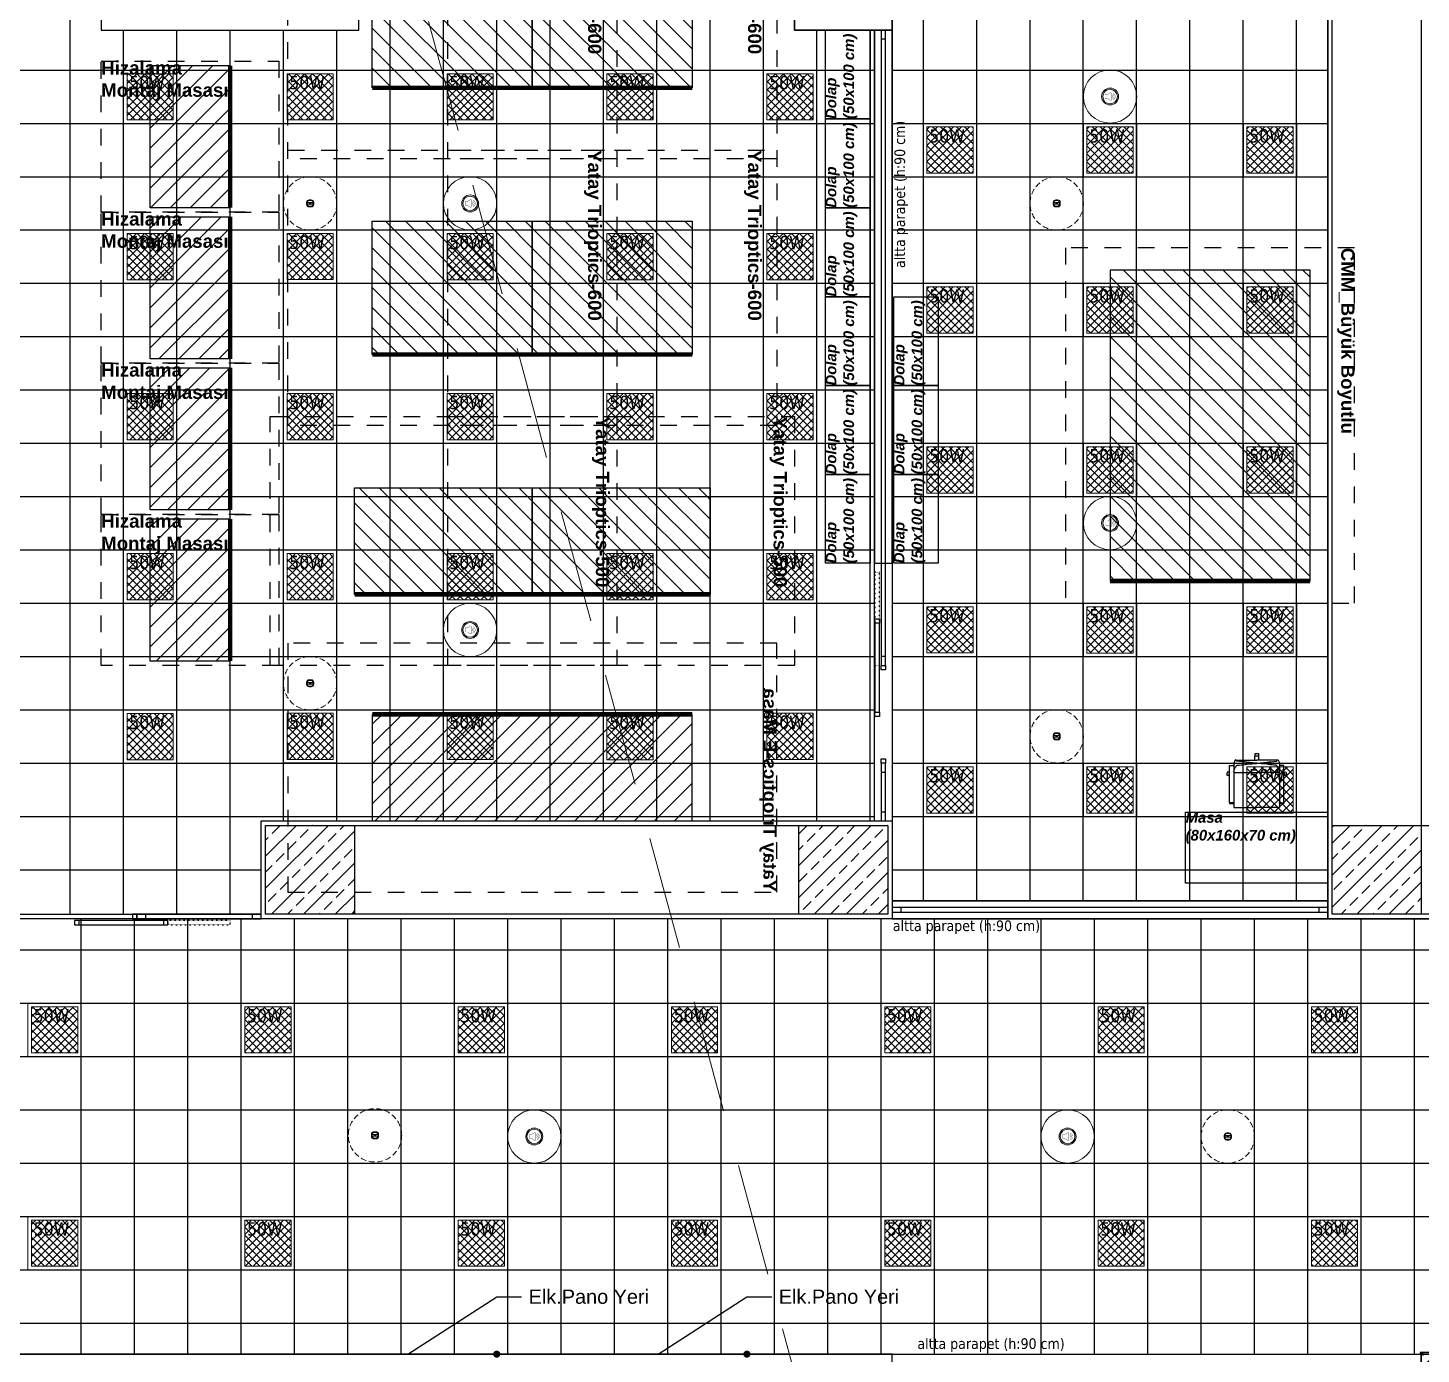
# Model space of a CAD drawing. Header units: centimetres. Extents: x 405564 to 502064, y 46284 to 60634.
# Drawn here: x 478682 to 480250, y 54538 to 56030 of the extents above; entities that cross this region are included whole.
import ezdxf
from ezdxf import colors
from ezdxf.entities.mleader import LeaderData, LeaderLine
from ezdxf.enums import TextEntityAlignment as Align
from ezdxf.math import Vec2, Vec3
from ezdxf.xclip import XClip

# ---------------------------------------------------------------- set-up
doc = ezdxf.new("R2010")
doc.units = ezdxf.units.CM
doc.header["$XCLIPFRAME"] = 0
for name, pattern in [('3+1_3b$0$DASHED', [0.25, 0.125, -0.125]), ('DASHED', [19.05, 12.7, -6.35]), ('DOT', [0.25, 0, -0.25]), ('HIDDEN', [9.525, 6.35, -3.175])]:
    doc.linetypes.add(name, pattern=pattern)
doc.layers.get('0').update_dxf_attribs({"color": 8, "lineweight": 9})
for name, color, linetype, lineweight in [('---___EB_draft00_ALTYAPI_helikoptermania', 8, 'Continuous', 0), ('0-KRCN-AYDINLATMA-130426', 8, 'Continuous', 9), ('0-KRCN-MİMARİ-220526', 8, 'Continuous', 9)]:
    doc.layers.add(name, color=color, linetype=linetype, lineweight=lineweight)
for name, color, linetype in [('0-KRCN-ASMATAVAN-130426', 8, 'Continuous'), ('AS_DUV_TEMIZ ODA PANELI', 8, 'Continuous'), ('AS_DUV_TEMIZ ODA PANELI ALTTA 90CM', 8, 'Continuous'), ('AS_KAPI_CAM', 8, 'Continuous'), ('AS_KAPI_POZ', 8, 'Continuous'), ('AS_TA_BETONARME', 5, 'Continuous'), ('AS_TA_TARAMA', 8, 'Continuous'), ('AS_TEFR_CIHAZ', 8, 'Continuous'), ('AS_TEFR_ELK PANO', 8, 'Continuous'), ('AS_TEFR_MEK_YANGIN DOLAP TIP1 STANDART', 8, 'Continuous'), ('AS_TEFR_MOB', 8, 'Continuous'), ('AS_YAZI', 8, 'Continuous'), ('AS_YAZI_ELEKTRIK', 8, 'Continuous')]:
    doc.layers.add(name, color=color, linetype=linetype)
doc.styles.add('Kalin02', font='arialbd.ttf')
doc.styles.add('MtXpl_Tahoma', font='tahoma.ttf')
doc.styles.add('OLC-50', font='romans.shx', dxfattribs={"width": 0.5, "height": 0.15})
doc.styles.add('OLCU', font='romanstw.shx', dxfattribs={"width": 0.6})
doc.styles.get("Standard").update_dxf_attribs({"font": 'timesi.ttf'})
doc.styles.add('TAHOMA', font='tahoma.ttf')
pattern_1 = [(225, (17560.68, -7819.299), (17.96051, -17.96051), []), (225, (17542.72, -7819.299), (17.96051, -17.96051), [12.7, -6.35])]

# ---------------------------------------------------------------- blocks, each defined once
blk = doc.blocks.new('50W 60x60 cm  SIVA ALTI LED ARMATÜR')
at = {"layer": '0-KRCN-AYDINLATMA-130426'}
h = blk.add_hatch(dxfattribs=at)
h.set_pattern_fill('ANSI37', color=256, scale=0.2)
h.paths.add_polyline_path([(-2.6, 2.59), (2.6, 2.59), (2.6, -2.61), (-2.6, -2.61)])
for points in [[(-3, 2.99), (3, 2.99), (3, -3.01), (-3, -3.01)], [(-2.6, 2.59), (2.6, 2.59), (2.6, -2.61), (-2.6, -2.61)]]:
    blk.add_lwpolyline(points, close=True, dxfattribs=at)
at = {"layer": '0-KRCN-AYDINLATMA-130426', "insert": (-2.35, 2.34), "char_height": 1.5, "attachment_point": 1, "style": 'TAHOMA'}
blk.add_mtext_dynamic_manual_height_columns('{\\fTahoma|b0|i0|c162|p34;50W}', width=1.5, gutter_width=1.25, heights=[0], dxfattribs=at)
blk = doc.blocks.new('ABB 6131-31-24-500')
at = {"layer": '0-KRCN-AYDINLATMA-130426'}
for p, q in [((-4, -1), (-4, 1)), ((3.2, 1), (-3.2, 1)), ((-3.2, -0.8), (-3.2, 0.8)), ((-1, 4), (1, 4)), ((-1, -0.9), (-1, 1)), ((-0.8, 3.2), (0.8, 3.2)), ((1, -0.9), (1, 1)), ((3.2, 0.8), (3.2, -0.8)), ((4, 1), (4, -1)), ((3.2, -0.9), (-3.2, -0.9)), ((1, -4), (-1, -4)), ((0.8, -3.2), (-0.8, -3.2))]:
    blk.add_line(p, q, dxfattribs=at)
at = {"layer": '0-KRCN-AYDINLATMA-130426', "linetype": 'HIDDEN'}
blk.add_circle((0, 0), 30, dxfattribs=at)
at = {"layer": '0-KRCN-AYDINLATMA-130426'}
for centre, radius in [((-0.5, 0), 0.089), ((0, 0), 0.16), ((0.5, 0), 0.089)]:
    blk.add_circle(centre, radius, dxfattribs=at)
for centre, radius, start, end in [((-1, 1), 3.01, 90, 180), ((-0.8, 0.8), 2.41, 90, 180), ((0.8, 0.8), 2.41, 0, 90), ((1, 1), 3.01, 0, 90), ((-1, -1), 3.01, 180, 270), ((-0.8, -0.8), 2.41, 180, 270), ((0.8, -0.8), 2.41, 270, 0), ((1, -1), 3.01, 270, 0)]:
    blk.add_arc(centre, radius, start, end, dxfattribs=at)
blk = doc.blocks.new('ASMA TAVA TİPİ HOPARLÖR')
at = {"layer": '0-KRCN-AYDINLATMA-130426', "const_width": 0.317}
blk.add_lwpolyline([(0.3, -4.4, 0.598176), (1.3, -3.9), (1.3, 3.9, 0.598176), (0.3, 4.4), (-2.7, 2.4, -0.147433), (-3, 2.3), (-5.1, 2.3, 0.414214), (-5.7, 1.7), (-5.7, -1.7, 0.414214), (-5.1, -2.3), (-3, -2.3, -0.147433), (-2.7, -2.4)], format="xyb", close=True, dxfattribs=at)
for points in [[(2.4, 1.3, -0.601398), (2.4, -1.3)], [(2.8, 2.5, -0.658812), (2.8, -2.5)], [(3.2, 3.7, -0.680488), (3.2, -3.7)]]:
    blk.add_lwpolyline(points, format="xyb", dxfattribs=at)
at = {"layer": '0-KRCN-AYDINLATMA-130426'}
blk.add_circle((0, 0), 30, dxfattribs=at)
at = {"layer": '0-KRCN-AYDINLATMA-130426', "ltscale": 0.1}
for radius in [9.5, 8.23]:
    blk.add_circle((0, 0), radius, dxfattribs=at)
blk = doc.blocks.new('G$C546873DE')
at = {"layer": '0-KRCN-AYDINLATMA-130426', "xscale": 10, "yscale": 10, "zscale": 10}
for p in [(8255.7, 8818.6), (8435.7, 8818.6), (8615.7, 8818.6), (8795.7, 8818.6), (8975.7, 8818.6), (9155.7, 8758.6), (9335.7, 8758.6), (9515.7, 8758.6), (8255.7, 8638.6), (8435.7, 8638.9), (8615.7, 8638.6), (8795.7, 8638.6), (8975.7, 8638.6), (9155.7, 8578.6), (9335.7, 8578.6), (9515.7, 8578.6), (8255.7, 8458.6), (8435.7, 8458.6), (8615.7, 8458.6), (8795.7, 8458.6), (8975.7, 8458.6), (9155.7, 8398.6), (9335.7, 8398.6), (9515.7, 8398.6), (8255.7, 8278.6), (8435.7, 8278.6), (8615.7, 8278.6), (8795.7, 8278.6), (8975.7, 8278.6), (9155.6, 8218.7), (9335.7, 8218.6), (9515.7, 8218.6), (8255.7, 8098.6), (8435.7, 8098.9), (8615.7, 8098.8), (8795.7, 8098.6), (8975.7, 8098.8), (9155.7, 8038.6), (9335.7, 8038.6), (9515.6, 8038.6), (8148.2, 7768.6), (8388.2, 7768.6), (8628.2, 7768.6), (8868.2, 7768.6), (9108.2, 7768.6), (9348.2, 7768.6), (9588.2, 7768.6), (8148.2, 7528.6), (8388.2, 7528.6), (8628.2, 7528.6), (8868.2, 7528.6), (9108.2, 7528.6), (9348.2, 7528.6), (9588.2, 7528.6)]:
    blk.add_blockref('50W 60x60 cm  SIVA ALTI LED ARMATÜR', p, dxfattribs=at)
at = {"layer": '0-KRCN-AYDINLATMA-130426'}
for name, p in [('ASMA TAVA TİPİ HOPARLÖR', (9335.7, 8818.8)), ('ABB 6131-31-24-500', (8435.7, 8698.5)), ('ASMA TAVA TİPİ HOPARLÖR', (8615.7, 8698.5)), ('ABB 6131-31-24-500', (9275.7, 8698.5)), ('ASMA TAVA TİPİ HOPARLÖR', (9335.7, 8338.8)), ('ASMA TAVA TİPİ HOPARLÖR', (8615.7, 8218.5)), ('ABB 6131-31-24-500', (8435.7, 8158.5)), ('ABB 6131-31-24-500', (9275.7, 8098.8)), ('ABB 6131-31-24-500', (8508.7, 7649.8)), ('ASMA TAVA TİPİ HOPARLÖR', (8687.9, 7648.5)), ('ASMA TAVA TİPİ HOPARLÖR', (9287.9, 7648.5)), ('ABB 6131-31-24-500', (9468.2, 7648.5))]:
    blk.add_blockref(name, p, dxfattribs=at)
blk = doc.blocks.new('CMM(Zeiss Prismo-Büyük Boyutlu)')
at = {"layer": 'AS_TEFR_CIHAZ'}
h = blk.add_hatch(dxfattribs=at)
h.set_pattern_fill('ANSI31', color=1, scale=5)
h.paths.add_polyline_path([(236627.9, -43304.9), (236627.9, -43529.9), (236977.9, -43529.9), (236977.9, -43304.9)])
at = {"layer": 'AS_TEFR_CIHAZ', "color": 1, "linetype": '3+1_3b$0$DASHED', "ltscale": 150}
blk.add_lwpolyline([(236602.9, -43254.9), (236602.9, -43579.9), (237002.9, -43579.9), (237002.9, -43254.9), (236602.9, -43254.9)], dxfattribs=at)
at = {"layer": 'AS_TEFR_CIHAZ', "color": 1}
blk.add_lwpolyline([(236627.9, -43304.9), (236627.9, -43529.9), (236977.9, -43529.9), (236977.9, -43304.9), (236627.9, -43304.9)], dxfattribs=at)
at = {"layer": 'AS_TEFR_CIHAZ', "color": 1, "const_width": 5}
blk.add_lwpolyline([(236977.9, -43304.9), (236977.9, -43529.9)], dxfattribs=at)
at = {"layer": 'AS_TEFR_CIHAZ', "insert": (236602.9, -43254.9), "char_height": 15, "attachment_point": 1, "style": 'Kalin02'}
blk.add_mtext_dynamic_manual_height_columns('CMM_Büyük Boyutlu', width=588.214, gutter_width=750, heights=[89.3], dxfattribs=at)
blk = doc.blocks.new('sandalye_')
at = {"layer": 'AS_TEFR_MOB', "linetype": 'ByBlock', "ltscale": 25}
for points in [[(260031.5, -40506.8), (260031.5, -40503.8), (260035.3, -40503.8), (260035.3, -40506.8)], [(260009.7, -40511.3), (260033.4, -40511.3)], [(260035.8, -40511.3), (260035.8, -40506.8), (260030.9, -40506.8), (260030.9, -40511.3)], [(260057, -40511.3), (260033.4, -40511.3)], [(260002.8, -40525.2), (260000.6, -40524.5), (259999.4, -40528.1), (260002.8, -40529.2)], [(260002.7, -40525.2), (260001.5, -40528.8)], [(260002.8, -40525.4), (260001.7, -40528.8)], [(260007.8, -40524.5), (260007.8, -40564.9), (260033.4, -40564.9)], [(260007.8, -40525.2), (260033.4, -40525.2)], [(260058.9, -40524.5), (260058.9, -40564.9), (260033.4, -40564.9)], [(260058.9, -40525.2), (260033.4, -40525.2)], [(260063.9, -40525.2), (260066.1, -40524.5), (260067.3, -40528.1), (260063.9, -40529.2)], [(260063.9, -40525.4), (260065.1, -40528.8)], [(260064.1, -40525.2), (260065.2, -40528.8)], [(260002.8, -40559.4), (260002.8, -40560.4), (260007.8, -40560.4), (260007.8, -40559.4)], [(260063.9, -40559.4), (260063.9, -40560.4), (260059, -40560.4), (260059, -40559.4)]]:
    blk.add_lwpolyline(points, dxfattribs=at)
for points in [[(260007.8, -40559.4), (260002.8, -40559.4), (260002.8, -40517.4), (260007.8, -40517.4)], [(260059, -40559.4), (260063.9, -40559.4), (260063.9, -40517.4), (260059, -40517.4)]]:
    blk.add_lwpolyline(points, close=True, dxfattribs=at)
for points in [[(260033.4, -40514.8, -0.048176), (260031.6, -40514.8, -0.000623), (260029.1, -40514.6, -0.003131), (260022.4, -40513.8, 0.007334), (260011.4, -40512.7, -0.309457), (260010.5, -40511.9, 0.002444), (260010.4, -40511.5, 0.476314), (260010.2, -40511.4, 0.375136), (260009, -40511.6, 0.082453), (260008.7, -40512.2, 0.046929), (260008.2, -40513.8, 0.002381), (260007.9, -40515.3, 0.007794), (260007.8, -40516.4), (260007.8, -40524.5, -0.011445), (260008.4, -40521.5, -0.082784), (260009.2, -40519.5, -0.150147), (260010.3, -40518.5, 0.242317), (260010.4, -40518.4, -0.036292), (260010.5, -40518, -0.114957), (260010.8, -40517.6, -0.16132), (260011.4, -40517.2, -0.020506), (260013.9, -40517, 0.024793), (260022.4, -40516.1, -0.030903), (260033.4, -40515.1, -1.030607)], [(260033.4, -40514.8, 0.048176), (260035.1, -40514.8, 0.000623), (260037.6, -40514.6, 0.003131), (260044.3, -40513.8, -0.007334), (260055.3, -40512.7, 0.309457), (260056.2, -40511.9, -0.002444), (260056.3, -40511.5, -0.476314), (260056.5, -40511.4, -0.375136), (260057.7, -40511.6, -0.082453), (260058, -40512.2, -0.046929), (260058.5, -40513.8, -0.002381), (260058.8, -40515.3, -0.007794), (260058.9, -40516.4), (260058.9, -40524.5, 0.011445), (260058.4, -40521.5, 0.082784), (260057.6, -40519.5, 0.150147), (260056.4, -40518.5, -0.242317), (260056.3, -40518.4, 0.036292), (260056.2, -40518, 0.114957), (260055.9, -40517.6, 0.16132), (260055.3, -40517.2, 0.020506), (260052.8, -40517, -0.024793), (260044.3, -40516.1, 0.030903), (260033.4, -40515.1, 1.030607)]]:
    blk.add_lwpolyline(points, format="xyb", dxfattribs=at)
blk = doc.blocks.new('80x160')
at = {"layer": 'AS_TEFR_MOB', "ltscale": 200}
blk.add_lwpolyline([(259953.4, -40569.9), (260113.4, -40569.9), (260113.4, -40649.9), (259953.4, -40649.9), (259953.4, -40569.9)], dxfattribs=at)
at = {"layer": 'AS_TEFR_MOB', "color": 1}
blk.add_blockref('sandalye_', (0, 0), dxfattribs=at)
at = {"layer": 'AS_TEFR_MOB', "ltscale": 200, "insert": (259953.4, -40569.9), "char_height": 12, "attachment_point": 1, "style": 'Kalin02'}
blk.add_mtext_dynamic_manual_height_columns('{\\fSwis721 BT|b1|i1|c162|p34;Masa\\P(80x160x70 cm)}', width=590.732, gutter_width=750, heights=[137.1], dxfattribs=at)
blk = doc.blocks.new('HizalamaMontajMasası')
at = {"layer": 'AS_TEFR_CIHAZ'}
h = blk.add_hatch(dxfattribs=at)
h.set_pattern_fill('ANSI31', color=1, scale=5)
h.paths.add_polyline_path([(273335.6, -39538.4), (273425.6, -39538.4), (273425.6, -39698.4), (273335.6, -39698.4)])
at = {"layer": 'AS_TEFR_CIHAZ', "color": 1, "linetype": '3+1_3b$0$DASHED', "ltscale": 150}
blk.add_lwpolyline([(273280.6, -39533.4), (273480.6, -39533.4), (273480.6, -39703.4), (273280.6, -39703.4), (273280.6, -39533.4)], dxfattribs=at)
at = {"layer": 'AS_TEFR_CIHAZ', "color": 1}
blk.add_lwpolyline([(273335.6, -39538.4), (273425.6, -39538.4), (273425.6, -39698.4), (273335.6, -39698.4), (273335.6, -39538.4)], dxfattribs=at)
at = {"layer": 'AS_TEFR_CIHAZ', "color": 1, "const_width": 5}
blk.add_lwpolyline([(273425.6, -39698.4), (273425.6, -39538.4)], dxfattribs=at)
at = {"layer": 'AS_TEFR_CIHAZ', "insert": (273280.6, -39533.4), "char_height": 15, "attachment_point": 1, "style": 'Kalin02'}
blk.add_mtext_dynamic_manual_height_columns('Hizalama \\PMontaj Masası', width=590.732, gutter_width=750, heights=[137.1], dxfattribs=at)
blk = doc.blocks.new('YatayTrioptics_2_3')
at = {"layer": 'AS_TEFR_CIHAZ'}
h = blk.add_hatch(dxfattribs=at)
h.set_pattern_fill('ANSI31', color=1, scale=5)
h.paths.add_polyline_path([(274340.5, -39844.2), (274460.5, -39844.2), (274460.5, -40204.2), (274340.5, -40204.2)])
at = {"layer": 'AS_TEFR_CIHAZ', "color": 1, "linetype": '3+1_3b$0$DASHED', "ltscale": 150}
blk.add_lwpolyline([(274260.5, -39749.2), (274540.5, -39749.2), (274540.5, -40299.2), (274260.5, -40299.2), (274260.5, -39749.2)], dxfattribs=at)
at = {"layer": 'AS_TEFR_CIHAZ', "color": 1}
blk.add_lwpolyline([(274340.5, -39844.2), (274460.5, -39844.2), (274460.5, -40204.2), (274340.5, -40204.2), (274340.5, -39844.2)], dxfattribs=at)
at = {"layer": 'AS_TEFR_CIHAZ', "color": 1, "const_width": 5}
blk.add_lwpolyline([(274460.5, -39844.2), (274460.5, -40204.2)], dxfattribs=at)
at = {"layer": 'AS_TEFR_CIHAZ', "insert": (274260.5, -39749.2), "char_height": 15, "attachment_point": 1, "style": 'Kalin02'}
blk.add_mtext_dynamic_manual_height_columns('Yatay Trioptics-E Masa', width=590.732, gutter_width=750, heights=[137.1], dxfattribs=at)
blk = doc.blocks.new('Yatay Trioptics-500')
at = {"layer": 'AS_TEFR_CIHAZ'}
h = blk.add_hatch(dxfattribs=at)
h.set_pattern_fill('ANSI31', color=1, scale=5, angle=-90)
h.set_pattern_definition([(315, (39909.186, 274260.464), (11.22532015, 11.22532015), [])])
h.paths.add_polyline_path([(-95, -80), (-95, -200), (-295, -200), (-295, -80)])
at = {"layer": 'AS_TEFR_CIHAZ', "color": 1, "linetype": '3+1_3b$0$DASHED', "ltscale": 150}
blk.add_lwpolyline([(0, 0), (0, -280), (-390, -280), (-390, 0), (0, 0)], dxfattribs=at)
at = {"layer": 'AS_TEFR_CIHAZ', "color": 1}
blk.add_lwpolyline([(-95, -80), (-95, -200), (-295, -200), (-295, -80), (-95, -80)], dxfattribs=at)
at = {"layer": 'AS_TEFR_CIHAZ', "color": 1, "const_width": 5}
blk.add_lwpolyline([(-95, -200), (-295, -200)], dxfattribs=at)
at = {"layer": 'AS_TEFR_CIHAZ', "insert": (-8.5, 0), "char_height": 15, "attachment_point": 1, "rotation": 270, "style": 'Kalin02'}
blk.add_mtext_dynamic_manual_height_columns('Yatay Trioptics-500', width=590.732, gutter_width=750, heights=[137.1], dxfattribs=at)
blk = doc.blocks.new('Yatay Trioptics-600')
at = {"layer": 'AS_TEFR_CIHAZ'}
h = blk.add_hatch(dxfattribs=at)
h.set_pattern_fill('ANSI31', color=1, scale=5, angle=-90)
h.set_pattern_definition([(315, (40024.186, 274340.464), (11.22532015, 11.22532015), [])])
h.paths.add_polyline_path([(0, 0), (0, -150), (-180, -150), (-180, 0)])
at = {"layer": 'AS_TEFR_CIHAZ', "color": 1, "linetype": '3+1_3b$0$DASHED', "ltscale": 150}
blk.add_lwpolyline([(95, 80), (95, -230), (-275, -230), (-275, 80), (95, 80)], dxfattribs=at)
at = {"layer": 'AS_TEFR_CIHAZ', "color": 1}
blk.add_lwpolyline([(0, 0), (0, -150), (-180, -150), (-180, 0), (0, 0)], dxfattribs=at)
at = {"layer": 'AS_TEFR_CIHAZ', "color": 1, "const_width": 5}
blk.add_lwpolyline([(0, -150), (-180, -150)], dxfattribs=at)
at = {"layer": 'AS_TEFR_CIHAZ', "insert": (77.7, 80), "char_height": 15, "attachment_point": 1, "rotation": 270, "style": 'Kalin02'}
blk.add_mtext_dynamic_manual_height_columns('Yatay Trioptics-600', width=590.732, gutter_width=750, heights=[137.1], dxfattribs=at)
blk = doc.blocks.new('A.5 OPTOMEKANİK HİZALAMA_TEFRİŞF')
at = {"layer": 'AS_TEFR_MOB', "ltscale": 200}
for points in [[(-670, -905), (-670, -805), (-620, -805), (-620, -905), (-670, -905)], [(-670, -1005), (-670, -905), (-620, -905), (-620, -1005), (-670, -1005)], [(-670, -1105), (-670, -1005), (-620, -1005), (-620, -1105), (-670, -1105)], [(-670, -1205), (-670, -1105), (-620, -1105), (-620, -1205), (-670, -1205)], [(-593.3, -1205), (-593.3, -1105), (-543.3, -1105), (-543.3, -1205), (-593.3, -1205)], [(-670, -1305), (-670, -1205), (-620, -1205), (-620, -1305), (-670, -1305)], [(-593.3, -1305), (-593.3, -1205), (-543.3, -1205), (-543.3, -1305), (-593.3, -1305)], [(-670, -1405), (-670, -1305), (-620, -1305), (-620, -1405), (-670, -1405)], [(-593.3, -1405), (-593.3, -1305), (-543.3, -1305), (-543.3, -1405), (-593.3, -1405)]]:
    blk.add_lwpolyline(points, dxfattribs=at)
for name, p in [('Yatay Trioptics-600', (-1000, -720)), ('Yatay Trioptics-600', (-820, -720)), ('Yatay Trioptics-600', (-1000, -1020)), ('Yatay Trioptics-600', (-820, -1020)), ('Yatay Trioptics-500', (-905, -1240)), ('Yatay Trioptics-500', (-705, -1240))]:
    blk.add_blockref(name, p)
at = {"layer": 'AS_TEFR_CIHAZ', "color": 1}
for p in [(-274765.6, 38693.4), (-274765.6, 38523.4), (-274765.6, 38353.4), (-274765.6, 38183.4)]:
    blk.add_blockref('HizalamaMontajMasası', p, dxfattribs=at)
at = {"layer": 'AS_TEFR_CIHAZ', "rotation": 270}
blk.add_blockref('CMM(Zeiss Prismo-Büyük Boyutlu)', (43179.9, 235552.9), dxfattribs=at)
at = {"layer": 'AS_TEFR_CIHAZ', "color": 1, "xscale": -1, "rotation": 270}
blk.add_blockref('YatayTrioptics_2_3', (39024.2, -276035.5), dxfattribs=at)
at = {"layer": 'AS_TEFR_MOB', "color": 1}
blk.add_blockref('80x160', (-260218.4, 38884.9), dxfattribs=at)
at = {"layer": 'AS_TEFR_MOB', "ltscale": 200, "char_height": 12, "attachment_point": 1, "rotation": 90, "style": 'Kalin02'}
for insert in [(-670, -905), (-670, -1005), (-670, -1105), (-670, -1205), (-593.3, -1205), (-670, -1305), (-593.3, -1305), (-670, -1405), (-593.3, -1405)]:
    blk.add_mtext_dynamic_manual_height_columns('{\\fSwis721 BT|b1|i1|c162|p34;Dolap\\P(50x100 cm)}', width=590.732, gutter_width=750, heights=[137.1], dxfattribs=dict(at, insert=insert))
blk = doc.blocks.new('OPK-temizoda-panel-00')
at = {"layer": 'AS_DUV_TEMIZ ODA PANELI'}
for points in [[(8050, -50), (4550, -50), (4550, -1650), (5150, -1650)], [(5150, -1750), (4450, -1750), (4450, -50), (2750, -50), (2750, -785), (2650, -785), (2650, -50), (50, -50)], [(55, -55), (2645, -55), (2645, -790), (2755, -790), (2755, -55), (4445, -55), (4445, -1755), (5155, -1755)], [(3955, -2355), (3955, -2245), (2645, -2245), (2645, -3390), (2755, -3390), (2755, -2355), (3290, -2355), (3290, -3245), (3245, -3245), (3245, -3390), (3355, -3390), (3355, -2355), (3955, -2355)]]:
    blk.add_lwpolyline(points, dxfattribs=at)
for points in [[(3065, -755), (3355, -755), (3355, -645), (3065, -645)], [(3845, -755), (3955, -755), (3955, -645), (3845, -645)], [(3245, -1645), (3955, -1645), (3955, -1755), (3245, -1755)], [(3250, -1650), (3950, -1650), (3950, -1750), (3250, -1750)]]:
    blk.add_lwpolyline(points, close=True, dxfattribs=at)
blk = doc.blocks.new('OPK-site-surrounding-R01')
at = {"layer": '---___EB_draft00_ALTYAPI_helikoptermania', "linetype": 'DASHED', "ltscale": 10}
blk.add_lwpolyline([(1451.4, 6572.4), (5376.1, -7919.4)], dxfattribs=at)
blk = doc.blocks.new('_Dot')
at = {"color": 0, "linetype": 'ByBlock', "lineweight": -2}
blk.add_line((-0.5, 0), (-1, 0), dxfattribs=at)
at = {"color": 0, "linetype": 'ByBlock', "const_width": 0.5}
blk.add_lwpolyline([(-0.25, 0, 1), (0.25, 0, 1)], format="xyb", close=True, dxfattribs=at)
blk = doc.blocks.new('YANGIN DOLAP TIP1 75X100X20 PLAN')
blk.add_wipeout([(0, -22), (38.3, -22), (38.4, -22), (38.4, -21.9), (38.5, -21.9), (38.5, -21.8), (38.5, -20.2), (38.5, -20.1), (38.4, -20.1), (38.4, -20), (38.3, -20), (37.5, -20), (37.5, 0), (0, 0), (-37.5, 0), (-37.5, -20), (-38.3, -20), (-38.4, -20), (-38.4, -20.1), (-38.5, -20.1), (-38.5, -20.2), (-38.5, -21.8), (-38.5, -21.9), (-38.4, -21.9), (-38.4, -22), (-38.3, -22)])
for p, q in [((-24.8, -8.5), (-33.2, -8.5)), ((-29, -4.2), (-29, -12.8)), ((24.8, -8.5), (33.2, -8.5)), ((29, -4.3), (29, -12.8)), ((37.5, -20), (-37.5, -20))]:
    blk.add_line(p, q)
blk.add_lwpolyline([(37.5, 0), (-37.5, 0), (-37.5, -20), (-35.4, -20), (-35.4, -18.8), (-35.5, -18.8), (-35.5, -19.9), (-37.4, -19.9), (-37.4, -0.1), (37.4, -0.1), (37.4, -19.9), (35.5, -19.9), (35.5, -18.8), (35.4, -18.8), (35.4, -20), (37.5, -20)], close=True)
blk.add_lwpolyline([(-37.5, -20), (-38.3, -20, 0.414214), (-38.5, -20.2), (-38.5, -21.8, 0.414214), (-38.3, -22), (38.3, -22, 0.414214), (38.5, -21.8), (38.5, -20.2, 0.414214), (38.3, -20), (37.5, -20), (37.5, -20.1), (38.3, -20.1, -0.414214), (38.4, -20.2), (38.4, -21.8, -0.414214), (38.3, -21.9), (-38.3, -21.9, -0.414214), (-38.4, -21.8), (-38.4, -20.2, -0.414214), (-38.3, -20.1), (-37.5, -20.1)], format="xyb", close=True)
for centre, radius in [((-29, -8.5), 3.15), ((-29, -8.5), 1.85), ((29, -8.5), 3.15), ((29, -8.5), 1.85)]:
    blk.add_circle(centre, radius)
blk = doc.blocks.new('*U647')
at = {"color": 0}
for p, q in [((705, 0), (10, 0)), ((880, 0), (835, 0)), ((10, -5), (705, -5)), ((835, -5), (880, -5))]:
    blk.add_line(p, q, dxfattribs=at)
for points in [[(0, 0), (0, -5), (10, -5), (10, 0)], [(705, 0), (705, -5), (715, -5), (715, 0)], [(825, 0), (825, -5), (835, -5), (835, 0)], [(880, 0), (880, -5), (890, -5), (890, 0)]]:
    blk.add_lwpolyline(points, close=True, dxfattribs=at)
at = {"style": 'OLCU', "width": 0.45, "flags": 1}
for tag, p in [('C-ICI-CNO', (15, -80)), ('C-DIVISYON1', (15, -105)), ('C-BOSLUK', (15, -130)), ('C-DIVISYON2', (15, -155))]:
    blk.add_attdef(tag, text='', height=20, dxfattribs=at).set_placement(p, align=Align.MIDDLE_LEFT)
at = {"color": 0, "style": 'OLCU', "width": 0.5, "flags": 1}
for tag, p in [('C-REZ1', (15, -215)), ('C-REZ2', (15, -240))]:
    blk.add_attdef(tag, text='', height=17.5, dxfattribs=at).set_placement(p, align=Align.MIDDLE_LEFT)
at = {"layer": 'AS_KAPI_POZ', "style": 'OLC-50', "width": 0.5}
blk.add_attdef('C-NO', text='', height=8, rotation=90, dxfattribs=at).set_placement((10, 5), align=Align.TOP_LEFT)
at = {"layer": 'AS_KAPI_POZ', "style": 'OLCU', "width": 0.45}
for tag, p in [('POZ+GEN-C', (50, 15)), ('YUK-C', (50, -20))]:
    blk.add_attdef(tag, text='', height=20, dxfattribs=at).set_placement(p, align=Align.MIDDLE_CENTER)
blk = doc.blocks.new('*U648')
at = {"color": 0}
for p, q in [((130, 0), (10, 0)), ((480, 0), (360, 0)), ((10, -5), (130, -5)), ((360, -5), (480, -5))]:
    blk.add_line(p, q, dxfattribs=at)
for points in [[(0, 0), (0, -5), (10, -5), (10, 0)], [(130, 0), (130, -5), (140, -5), (140, 0)], [(350, 0), (350, -5), (360, -5), (360, 0)], [(480, 0), (480, -5), (490, -5), (490, 0)]]:
    blk.add_lwpolyline(points, close=True, dxfattribs=at)
at = {"style": 'OLCU', "width": 0.45, "flags": 1}
for tag, p in [('C-ICI-CNO', (15, -80)), ('C-DIVISYON1', (15, -105)), ('C-BOSLUK', (15, -130)), ('C-DIVISYON2', (15, -155))]:
    blk.add_attdef(tag, text='', height=20, dxfattribs=at).set_placement(p, align=Align.MIDDLE_LEFT)
at = {"color": 0, "style": 'OLCU', "width": 0.5, "flags": 1}
for tag, p in [('C-REZ1', (15, -215)), ('C-REZ2', (15, -240))]:
    blk.add_attdef(tag, text='', height=17.5, dxfattribs=at).set_placement(p, align=Align.MIDDLE_LEFT)
at = {"layer": 'AS_KAPI_POZ', "style": 'OLC-50', "width": 0.5}
blk.add_attdef('C-NO', text='', height=8, rotation=90, dxfattribs=at).set_placement((10, 5), align=Align.TOP_LEFT)
at = {"layer": 'AS_KAPI_POZ', "style": 'OLCU', "width": 0.45}
for tag, p in [('POZ+GEN-C', (50, 15)), ('YUK-C', (50, -20))]:
    blk.add_attdef(tag, text='', height=20, dxfattribs=at).set_placement(p, align=Align.MIDDLE_CENTER)
blk = doc.blocks.new('*U626')
for p, q in [((-30, -17), (65, -17)), ((65, -22), (-30, -22)), ((240, -17), (145, -17)), ((145, -22), (240, -22))]:
    blk.add_line(p, q)
for points in [[(5, -15), (0, -15), (0, -10), (5, -10)], [(205, -15), (210, -15), (210, -10), (205, -10)], [(-30, -22), (-35, -22), (-35, -17), (-30, -17)], [(70, -22), (65, -22), (65, -17), (70, -17)], [(140, -22), (145, -22), (145, -17), (140, -17)], [(240, -22), (245, -22), (245, -17), (240, -17)]]:
    blk.add_lwpolyline(points, close=True)
at = {"linetype": 'DOT'}
for points in [[(-35, -22), (-105, -22), (-105, -17), (-35, -17)], [(245, -22), (315, -22), (315, -17), (245, -17)]]:
    blk.add_lwpolyline(points, close=True, dxfattribs=at)
at = {"color": 3, "style": 'OLCU', "width": 0.5, "flags": 1}
for tag, p in [('K-DIVISYON', (-80, -85)), ('K-PBAR', (105, -85)), ('K-KAPITIP', (-80, -335))]:
    blk.add_attdef(tag, p, '', height=17.5, dxfattribs=at)
at = {"color": 5, "true_color": 0x0505ff, "style": 'OLCU', "width": 0.5, "flags": 1}
for tag, p in [('K-NEREDEN-NO', (-80, -110)), ('K-NEREYE-NO', (-80, -185)), ('K-DUVARTIP', (-80, -285)), ('K-ACILISYON', (-80, -310))]:
    blk.add_attdef(tag, p, '', height=17.5, dxfattribs=at)
at = {"color": 1, "true_color": 0xfa0000, "style": 'OLCU', "width": 0.5, "flags": 1}
for tag, p in [('K-IZLENEBILIRLIK', (105, -110)), ('K-TEKMELIK', (105, -135)), ('K-KONTROLTIPNEREDEN', (-80, -160)), ('K-BAND', (105, -160)), ('K-MENFEZ', (105, -210)), ('K-KONTROLTIPNEREYE', (-80, -235)), ('K-PENCERE', (105, -235)), ('K-KILITTIP', (-80, -260)), ('K-NOT-AS-MIMARI1', (105, -285)), ('K-NOT-ELEKTRIK', (105, -335)), ('K-NOT-YANGIN', (105, -360)), ('K-ACMAKAPAMASISTEMI', (-80, -385)), ('K-NOT-ISLETME', (105, -385)), ('K-YANGIN', (-80, -435))]:
    blk.add_attdef(tag, p, '', height=17.5, dxfattribs=at)
at = {"color": 220, "true_color": 0xf113d4, "style": 'OLCU', "width": 0.5, "flags": 1}
for tag, p in [('K-NEREDEN-AD', (-80, -135)), ('K-NEREYE-AD', (-80, -210))]:
    blk.add_attdef(tag, p, '', height=17.5, dxfattribs=at)
at = {"color": 0, "style": 'OLCU', "width": 0.5, "flags": 1}
for tag, p in [('K-TAMACILIRLIK', (105, -185)), ('K-NOT-AS-MIMARI2', (105, -310)), ('K-KASATIP', (-80, -360)), ('K-KURSUN', (-80, -410))]:
    blk.add_attdef(tag, p, '', height=17.5, dxfattribs=at)
at = {"color": 252, "style": 'OLCU', "width": 0.5, "flags": 1}
for tag, p in [('K-REZ1', (105, -435)), ('K-REZ2', (105, -460)), ('K-REZ3', (105, -485)), ('K-REZ4', (105, -510)), ('K-REZ5', (105, -535))]:
    blk.add_attdef(tag, p, '', height=17.5, dxfattribs=at)
at = {"layer": 'AS_KAPI_POZ', "style": 'OLCU', "width": 0.45}
for tag, p in [('YUK', (105, 23)), ('POZ+GEN', (105, -17))]:
    blk.add_attdef(tag, text='', height=20, dxfattribs=at).set_placement(p, align=Align.MIDDLE_CENTER)
at = {"layer": 'AS_KAPI_POZ', "color": 251, "style": 'OLCU', "width": 0.45, "flags": 1}
blk.add_attdef('K-DUVAR(CM)', text='', height=6, dxfattribs=at).set_placement((-5, -7.5), align=Align.MIDDLE_RIGHT)
at = {"layer": 'AS_KAPI_POZ', "style": 'OLCU', "width": 0.5}
blk.add_attdef('K-NO', text='', height=8, rotation=90, dxfattribs=at).set_placement((0, -26), align=Align.TOP_LEFT)
blk = doc.blocks.new('*U652')
for p, q in [((157.5, 7), (57.5, 7)), ((57.5, 2), (157.5, 2))]:
    blk.add_line(p, q)
for points in [[(5, 0), (5, -5), (0, -5), (0, 0)], [(57.5, 2), (52.5, 2), (52.5, 7), (57.5, 7)], [(110, 0), (110, -5), (105, -5), (105, 0)], [(162.5, 7), (162.5, 2), (157.5, 2), (157.5, 7)]]:
    blk.add_lwpolyline(points, close=True)
at = {"linetype": 'DOT'}
blk.add_lwpolyline([(215, 7), (110, 7), (110, 2), (215, 2)], close=True, dxfattribs=at)
at = {"color": 3, "style": 'OLCU', "width": 0.5, "flags": 1}
for tag, p in [('K-DIVISYON', (-80, -85)), ('K-PBAR', (105, -85)), ('K-KAPITIP', (-80, -335))]:
    blk.add_attdef(tag, p, '', height=17.5, dxfattribs=at)
at = {"color": 5, "true_color": 0x0505ff, "style": 'OLCU', "width": 0.5, "flags": 1}
for tag, p in [('K-NEREDEN-NO', (-80, -110)), ('K-NEREYE-NO', (-80, -185)), ('K-DUVARTIP', (-80, -285)), ('K-ACILISYON', (-80, -310))]:
    blk.add_attdef(tag, p, '', height=17.5, dxfattribs=at)
at = {"color": 1, "true_color": 0xfa0000, "style": 'OLCU', "width": 0.5, "flags": 1}
for tag, p in [('K-IZLENEBILIRLIK', (105, -110)), ('K-TEKMELIK', (105, -135)), ('K-KONTROLTIPNEREDEN', (-80, -160)), ('K-BAND', (105, -160)), ('K-MENFEZ', (105, -210)), ('K-KONTROLTIPNEREYE', (-80, -235)), ('K-PENCERE', (105, -235)), ('K-KILITTIP', (-80, -260)), ('K-NOT-AS-MIMARI1', (105, -285)), ('K-NOT-ELEKTRIK', (105, -335)), ('K-NOT-YANGIN', (105, -360)), ('K-ACMAKAPAMASISTEMI', (-80, -385)), ('K-NOT-ISLETME', (105, -385)), ('K-YANGIN', (-80, -435))]:
    blk.add_attdef(tag, p, '', height=17.5, dxfattribs=at)
at = {"color": 220, "true_color": 0xf113d4, "style": 'OLCU', "width": 0.5, "flags": 1}
for tag, p in [('K-NEREDEN-AD', (-80, -135)), ('K-NEREYE-AD', (-80, -210))]:
    blk.add_attdef(tag, p, '', height=17.5, dxfattribs=at)
at = {"color": 0, "style": 'OLCU', "width": 0.5, "flags": 1}
for tag, p in [('K-TAMACILIRLIK', (105, -185)), ('K-NOT-AS-MIMARI2', (105, -310)), ('K-KASATIP', (-80, -360)), ('K-KURSUN', (-80, -410))]:
    blk.add_attdef(tag, p, '', height=17.5, dxfattribs=at)
at = {"color": 252, "style": 'OLCU', "width": 0.5, "flags": 1}
for tag, p in [('K-REZ1', (105, -435)), ('K-REZ2', (105, -460)), ('K-REZ3', (105, -485)), ('K-REZ4', (105, -510)), ('K-REZ5', (105, -535))]:
    blk.add_attdef(tag, p, '', height=17.5, dxfattribs=at)
at = {"layer": 'AS_KAPI_POZ', "style": 'OLCU', "width": 0.45}
for tag, p in [('POZ+GEN', (52.5, 21.5)), ('YUK', (52.5, -18.5))]:
    blk.add_attdef(tag, text='', height=20, dxfattribs=at).set_placement(p, align=Align.MIDDLE_CENTER)
at = {"layer": 'AS_KAPI_POZ', "style": 'OLCU', "width": 0.5}
blk.add_attdef('K-NO', text='', height=8, rotation=90, dxfattribs=at).set_placement((0, 6), align=Align.TOP_LEFT)
at = {"layer": 'AS_KAPI_POZ', "color": 251, "style": 'OLCU', "width": 0.45, "flags": 1}
blk.add_attdef('K-DUVAR(CM)', text='', height=6, dxfattribs=at).set_placement((-5, -7.5), align=Align.MIDDLE_RIGHT)
blk = doc.blocks.new('*U665')
at = {"color": 0}
for p, q in [((480, 0), (10, 0)), ((10, -5), (480, -5))]:
    blk.add_line(p, q, dxfattribs=at)
for points in [[(0, 0), (0, -5), (10, -5), (10, 0)], [(480, 0), (480, -5), (490, -5), (490, 0)]]:
    blk.add_lwpolyline(points, close=True, dxfattribs=at)
at = {"style": 'OLCU', "width": 0.45, "flags": 1}
for tag, p in [('C-ICI-CNO', (100, -80)), ('C-DIVISYON1', (100, -105)), ('C-BOSLUK', (100, -130)), ('C-DIVISYON2', (100, -155))]:
    blk.add_attdef(tag, text='', height=20, dxfattribs=at).set_placement(p, align=Align.MIDDLE_CENTER)
at = {"color": 0, "style": 'OLCU', "width": 0.5, "flags": 1}
for tag, p in [('C-REZ1', (100, -205)), ('C-REZ2', (100, -230))]:
    blk.add_attdef(tag, text='', height=17.5, dxfattribs=at).set_placement(p, align=Align.MIDDLE_CENTER)
at = {"layer": 'AS_KAPI_POZ', "style": 'OLC-50', "width": 0.5}
blk.add_attdef('C-NO', text='', height=8, rotation=90, dxfattribs=at).set_placement((10, 5), align=Align.TOP_LEFT)
at = {"layer": 'AS_KAPI_POZ', "style": 'OLCU', "width": 0.45}
for tag, p in [('POZ+GEN-C', (245, 15)), ('YUK-C', (245, -20))]:
    blk.add_attdef(tag, text='', height=20, dxfattribs=at).set_placement(p, align=Align.MIDDLE_CENTER)
blk = doc.blocks.new('ELK PANO YERLESIMI TEMIZ ODA')
at = {"layer": 'AS_YAZI_ELEKTRIK'}
ml = blk.add_multileader_mtext('Standard', dxfattribs=at)
ml.set_content('{\\fArial|b0|i0|c162|p34;Elk.Pano Yeri}', color=256)
ml.set_leader_properties()
ml.set_arrow_properties(name='DOT')
ml.build(insert=Vec2(0, 0))
ml.multileader.update_dxf_attribs({"arrow_head_size": 8, "scale": 4})
ctx = ml.context
ctx.base_point, ctx.scale, ctx.char_height, ctx.arrow_head_size, ctx.landing_gap_size, ctx.plane_origin = Vec3(3587.9, 69.5), 4, 16, 8, 8, Vec3(3422.5, 725.2)
notes = []
notes.append((ctx, [(0, (1, 1, 0), (3560, 69.5), (1, 0), 27.9, [(1, [(3560, 5), (3460, 5)], 0, [])])]))
ctx.mtext.insert, ctx.mtext.width, ctx.mtext.flow_direction = Vec3(3595.9, 77.7), 143.08, 5
ml = blk.add_multileader_mtext('Standard', dxfattribs=at)
ml.set_content('{\\fArial|b0|i0|c162|p34;Elk.Pano Yeri}', color=256)
ml.set_leader_properties()
ml.set_arrow_properties(name='DOT')
ml.build(insert=Vec2(0, 0))
ml.multileader.update_dxf_attribs({"arrow_head_size": 8, "scale": 4})
ctx = ml.context
ctx.base_point, ctx.scale, ctx.char_height, ctx.arrow_head_size, ctx.landing_gap_size, ctx.plane_origin = Vec3(3869.3, 69.5), 4, 16, 8, 8, Vec3(3703.9, 725.2)
notes.append((ctx, [(0, (1, 1, 0), (3841.4, 69.5), (1, 0), 27.9, [(1, [(3841.4, 5), (3741.4, 5)], 0, [])])]))
ctx.mtext.insert, ctx.mtext.width, ctx.mtext.flow_direction = Vec3(3877.3, 77.7), 143.08, 5
for ctx, leaders in notes:
    for number, flags, end, landing, length, lines in leaders:
        leader = LeaderData()
        leader.index, (leader.has_last_leader_line, leader.has_dogleg_vector, leader.attachment_direction) = number, flags
        leader.last_leader_point, leader.dogleg_vector, leader.dogleg_length = Vec3(end), Vec3(landing), length
        for number, points, colour, breaks in lines:
            line = LeaderLine()
            line.index, line.vertices, line.color, line.breaks = number, Vec3.list(points), colors.encode_raw_color(colour), breaks
            leader.lines.append(line)
        ctx.leaders.append(leader)
blk = doc.blocks.new('A$C6A10306C')
at = {"layer": 'AS_TA_TARAMA'}
h = blk.add_hatch(dxfattribs=at)
h.set_pattern_fill('ANSI33', color=256, scale=4, angle=180)
h.set_pattern_definition(pattern_1)
h.paths.add_polyline_path([(8385.68, -5501.45), (8485.68, -5501.45), (8485.68, -5601.45), (8385.68, -5601.45)])
h = blk.add_hatch(dxfattribs=at)
h.set_pattern_fill('ANSI33', color=256, scale=4, angle=180)
h.set_pattern_definition(pattern_1)
h.paths.add_polyline_path([(8985.68, -5501.45), (9085.68, -5501.45), (9085.68, -5601.45), (8985.68, -5601.45)])
h = blk.add_hatch(dxfattribs=at)
h.set_pattern_fill('ANSI33', color=256, scale=4, angle=180)
h.set_pattern_definition(pattern_1)
h.paths.add_polyline_path([(9585.68, -5501.45), (9685.68, -5501.45), (9685.68, -5601.45), (9585.68, -5601.45)])
at = {"layer": 'AS_DUV_TEMIZ ODA PANELI ALTTA 90CM'}
for points in [[(9090.68, -4606.45), (9070.68, -4606.45), (9070.68, -5206.45), (9090.68, -5206.45)], [(9090.68, -5606.45), (9580.68, -5606.45), (9580.68, -5586.45), (9090.68, -5586.45)]]:
    blk.add_lwpolyline(points, close=True, dxfattribs=at)
at = {"layer": 'AS_TA_BETONARME'}
for points in [[(8385.68, -5501.45), (8485.68, -5501.45), (8485.68, -5601.45), (8385.68, -5601.45)], [(8985.68, -5501.45), (9085.68, -5501.45), (9085.68, -5601.45), (8985.68, -5601.45)], [(9585.68, -5501.45), (9685.68, -5501.45), (9685.68, -5601.45), (9585.68, -5601.45)]]:
    blk.add_lwpolyline(points, close=True, dxfattribs=at)
ref = blk.add_blockref('OPK-site-surrounding-R01', (5135.68, -3851.45))
XClip(ref).set_block_clipping_path([(-5135.679684336, -9648.5463532069), (26364.320315664, 3851.4536467931)])
for name, p in [('A.5 OPTOMEKANİK HİZALAMA_TEFRİŞF', (9685.68, -3801.45)), ('OPK-temizoda-panel-00', (5135.68, -3851.45))]:
    blk.add_blockref(name, p)
at = {"layer": 'AS_KAPI_CAM'}
for name, p, rotation in [('*U647', (9083.18, -4606.45), 270), ('*U652', (9078.18, -5431.45), 90)]:
    blk.add_blockref(name, p, dxfattribs=dict(at, rotation=rotation))
for name, p in [('*U665', (9090.68, -5593.95)), ('*U648', (7890.68, -5601.45)), ('*U626', (8030.68, -5591.45))]:
    blk.add_blockref(name, p, dxfattribs=at)
at = {"layer": 'AS_TEFR_ELK PANO'}
blk.add_blockref('ELK PANO YERLESIMI TEMIZ ODA', (5085.68, -6101.45), dxfattribs=at)
at = {"layer": 'AS_YAZI', "style": 'MtXpl_Tahoma'}
blk.add_text('altta parapet (h:90 cm)', height=12, rotation=90, dxfattribs=at).set_placement((9099.02, -4874.18), align=Align.MIDDLE_LEFT)
for p in [(9091.31, -5614.35), (9118.94, -6084.61)]:
    blk.add_text('altta parapet (h:90 cm)', height=12, dxfattribs=at).set_placement(p, align=Align.MIDDLE_LEFT)
at = {"layer": 'AS_TEFR_MEK_YANGIN DOLAP TIP1 STANDART', "rotation": 180}
blk.add_blockref('YANGIN DOLAP TIP1 75X100X20 PLAN', (9723.18, -6116.45), dxfattribs=at)

msp = doc.modelspace()

# ---------------------------------------------------------------- linework, layer by layer
at = {"layer": '0-KRCN-ASMATAVAN-130426'}
for p, q in [((478729.7, 55032.6), (478729.7, 56727.6)), ((479089.7, 55137.6), (479089.7, 56727.6)), ((479149.7, 55137.6), (479149.7, 56727.6)), ((479209.7, 55137.6), (479209.7, 56727.6)), ((479269.7, 55137.6), (479269.7, 56727.6)), ((479329.7, 55137.6), (479329.7, 56727.6)), ((479389.7, 55137.6), (479389.7, 56727.6)), ((479449.7, 55137.6), (479449.7, 56727.6)), ((479509.7, 55137.6), (479509.7, 56727.6)), ((479689.7, 55047.6), (479689.7, 56727.6)), ((479749.7, 55047.6), (479749.7, 56727.6)), ((479809.7, 55047.6), (479809.7, 56727.6)), ((479869.7, 55047.6), (479869.7, 56727.6)), ((479929.7, 55047.6), (479929.7, 56727.6)), ((479989.7, 55047.6), (479989.7, 56727.6)), ((480049.7, 55047.6), (480049.7, 56727.6)), ((480109.7, 55047.6), (480109.7, 56727.6)), ((480144.7, 55047.6), (480144.7, 56727.6)), ((478764.7, 56137.6), (478764.7, 56027.6)), ((479054.7, 56027.6), (479054.7, 56137.6)), ((479544.7, 56027.6), (479544.7, 56137.6)), ((479654.7, 56137.6), (479654.7, 55027.6)), ((478764.7, 56027.6), (479054.7, 56027.6)), ((478789.7, 55032.6), (478789.7, 56027.6)), ((478849.7, 55032.6), (478849.7, 56027.6)), ((478909.7, 55032.6), (478909.7, 56027.6)), ((478969.7, 55137.6), (478969.7, 56027.6)), ((479029.7, 55137.6), (479029.7, 56027.6)), ((479634.7, 56027.6), (479544.7, 56027.6)), ((479569.7, 55137.6), (479569.7, 56027.6)), ((479629.7, 55137.6), (479629.7, 56027.6)), ((479634.7, 55137.6), (479634.7, 56027.6)), ((475754.7, 55982.6), (479634.7, 55982.6)), ((479654.7, 55982.6), (480144.7, 55982.6)), ((475754.7, 55922.6), (479634.7, 55922.6)), ((479654.7, 55922.6), (480144.7, 55922.6)), ((475754.7, 55862.6), (479634.7, 55862.6)), ((479654.7, 55862.6), (480144.7, 55862.6)), ((475754.7, 55802.6), (479634.7, 55802.6)), ((479654.7, 55802.6), (480144.7, 55802.6)), ((475754.7, 55742.6), (479634.7, 55742.6)), ((479654.7, 55742.6), (480144.7, 55742.6)), ((475754.7, 55682.6), (479634.7, 55682.6)), ((479654.7, 55682.6), (480144.7, 55682.6)), ((475754.7, 55622.6), (479634.7, 55622.6)), ((479654.7, 55622.6), (480144.7, 55622.6)), ((475754.7, 55562.6), (479634.7, 55562.6)), ((479654.7, 55562.6), (480144.7, 55562.6)), ((475754.7, 55502.6), (479634.7, 55502.6)), ((479654.7, 55502.6), (480144.7, 55502.6)), ((477294.7, 55442.6), (479634.7, 55442.6)), ((479654.7, 55442.6), (480144.7, 55442.6)), ((477294.7, 55382.6), (479634.7, 55382.6)), ((479654.7, 55382.6), (480144.7, 55382.6)), ((477294.7, 55322.6), (479634.7, 55322.6)), ((479654.7, 55322.6), (480144.7, 55322.6)), ((477294.7, 55262.6), (479634.7, 55262.6)), ((479654.7, 55262.6), (480144.7, 55262.6)), ((477294.7, 55202.6), (479634.7, 55202.6)), ((479654.7, 55202.6), (480144.7, 55202.6)), ((477294.7, 55142.6), (479634.7, 55142.6)), ((478944.7, 55032.6), (478944.7, 55137.6)), ((478944.7, 55137.6), (479634.7, 55137.6)), ((479654.7, 55142.6), (480144.7, 55142.6)), ((478454.7, 55082.6), (478944.7, 55082.6)), ((479654.7, 55082.6), (480144.7, 55082.6)), ((479654.7, 55047.6), (480144.7, 55047.6)), ((483184.7, 55027.6), (476824.7, 55027.6)), ((478454.7, 55032.6), (478944.7, 55032.6)), ((478742.2, 54537.6), (478742.2, 55027.6)), ((478802.2, 54537.6), (478802.2, 55027.6)), ((478862.2, 54537.6), (478862.2, 55027.6)), ((478922.2, 54537.6), (478922.2, 55027.6)), ((478982.2, 54537.6), (478982.2, 55027.6)), ((479042.2, 54537.6), (479042.2, 55027.6)), ((479102.2, 54537.6), (479102.2, 55027.6)), ((479162.2, 54537.6), (479162.2, 55027.6)), ((479222.2, 54537.6), (479222.2, 55027.6)), ((479282.2, 54537.6), (479282.2, 55027.6)), ((479342.2, 54537.6), (479342.2, 55027.6)), ((479402.2, 54537.6), (479402.2, 55027.6)), ((479462.2, 54537.6), (479462.2, 55027.6)), ((479522.2, 54537.6), (479522.2, 55027.6)), ((479582.2, 54537.6), (479582.2, 55027.6)), ((479642.2, 54537.6), (479642.2, 55027.6)), ((479702.2, 54537.6), (479702.2, 55027.6)), ((479762.2, 54537.6), (479762.2, 55027.6)), ((479822.2, 54537.6), (479822.2, 55027.6)), ((479882.2, 54537.6), (479882.2, 55027.6)), ((479942.2, 54537.6), (479942.2, 55027.6)), ((480002.2, 54537.6), (480002.2, 55027.6)), ((480062.2, 54537.6), (480062.2, 55027.6)), ((480122.2, 54537.6), (480122.2, 55027.6)), ((480182.2, 54537.6), (480182.2, 55027.6)), ((480242.2, 54537.6), (480242.2, 55027.6)), ((476824.7, 54992.6), (483184.7, 54992.6)), ((476824.7, 54932.6), (483184.7, 54932.6)), ((476824.7, 54872.6), (483044.7, 54872.6)), ((476824.7, 54812.6), (483044.7, 54812.6)), ((476824.7, 54752.6), (483044.7, 54752.6)), ((476824.7, 54692.6), (483044.7, 54692.6)), ((476824.7, 54632.6), (483044.7, 54632.6)), ((476824.7, 54572.6), (483044.7, 54572.6)), ((476824.7, 54537.6), (483044.7, 54537.6))]:
    msp.add_line(p, q, dxfattribs=at)

# ---------------------------------------------------------------- block references
at = {"layer": '0-KRCN-AYDINLATMA-130426'}
msp.add_blockref('G$C546873DE', (470564.1, 47134), dxfattribs=at)

# ---------------------------------------------------------------- next in the draw order: block references
at = {"layer": '0-KRCN-MİMARİ-220526'}
msp.add_blockref('A$C6A10306C', (470564.1, 60634), dxfattribs=at)

doc.saveas('drawing.dxf')
